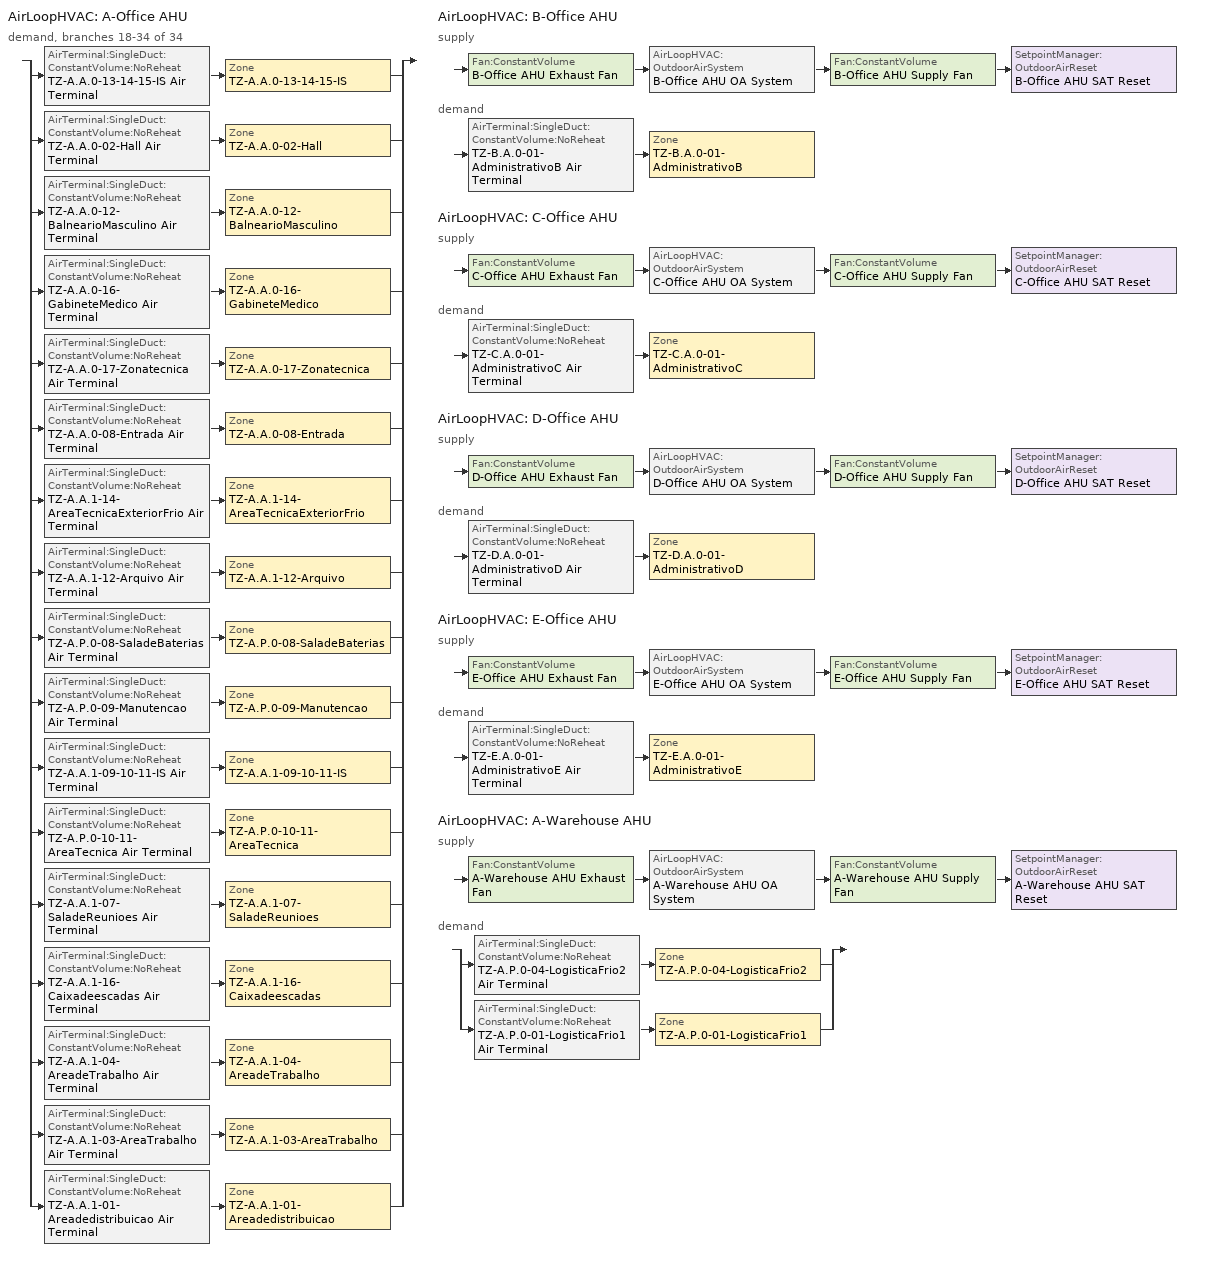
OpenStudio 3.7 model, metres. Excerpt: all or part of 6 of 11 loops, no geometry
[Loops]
AirLoopHVAC 'A-Office AHU'
 demand, branches 18-34 of 34: split
  | AirTerminal:SingleDuct:ConstantVolume:NoReheat 'TZ-A.A.0-13-14-15-IS Air Terminal' > Zone 'TZ-A.A.0-13-14-15-IS'
  | AirTerminal:SingleDuct:ConstantVolume:NoReheat 'TZ-A.A.0-02-Hall Air Terminal' > Zone 'TZ-A.A.0-02-Hall'
  | AirTerminal:SingleDuct:ConstantVolume:NoReheat 'TZ-A.A.0-12-BalnearioMasculino Air Terminal' > Zone 'TZ-A.A.0-12-BalnearioMasculino'
  | AirTerminal:SingleDuct:ConstantVolume:NoReheat 'TZ-A.A.0-16-GabineteMedico Air Terminal' > Zone 'TZ-A.A.0-16-GabineteMedico'
  | AirTerminal:SingleDuct:ConstantVolume:NoReheat 'TZ-A.A.0-17-Zonatecnica Air Terminal' > Zone 'TZ-A.A.0-17-Zonatecnica'
  | AirTerminal:SingleDuct:ConstantVolume:NoReheat 'TZ-A.A.0-08-Entrada Air Terminal' > Zone 'TZ-A.A.0-08-Entrada'
  | AirTerminal:SingleDuct:ConstantVolume:NoReheat 'TZ-A.A.1-14-AreaTecnicaExteriorFrio Air Terminal' > Zone 'TZ-A.A.1-14-AreaTecnicaExteriorFrio'
  | AirTerminal:SingleDuct:ConstantVolume:NoReheat 'TZ-A.A.1-12-Arquivo Air Terminal' > Zone 'TZ-A.A.1-12-Arquivo'
  | AirTerminal:SingleDuct:ConstantVolume:NoReheat 'TZ-A.P.0-08-SaladeBaterias Air Terminal' > Zone 'TZ-A.P.0-08-SaladeBaterias'
  | AirTerminal:SingleDuct:ConstantVolume:NoReheat 'TZ-A.P.0-09-Manutencao Air Terminal' > Zone 'TZ-A.P.0-09-Manutencao'
  | AirTerminal:SingleDuct:ConstantVolume:NoReheat 'TZ-A.A.1-09-10-11-IS Air Terminal' > Zone 'TZ-A.A.1-09-10-11-IS'
  | AirTerminal:SingleDuct:ConstantVolume:NoReheat 'TZ-A.P.0-10-11-AreaTecnica Air Terminal' > Zone 'TZ-A.P.0-10-11-AreaTecnica'
  | AirTerminal:SingleDuct:ConstantVolume:NoReheat 'TZ-A.A.1-07-SaladeReunioes Air Terminal' > Zone 'TZ-A.A.1-07-SaladeReunioes'
  | AirTerminal:SingleDuct:ConstantVolume:NoReheat 'TZ-A.A.1-16-Caixadeescadas Air Terminal' > Zone 'TZ-A.A.1-16-Caixadeescadas'
  | AirTerminal:SingleDuct:ConstantVolume:NoReheat 'TZ-A.A.1-04-AreadeTrabalho Air Terminal' > Zone 'TZ-A.A.1-04-AreadeTrabalho'
  | AirTerminal:SingleDuct:ConstantVolume:NoReheat 'TZ-A.A.1-03-AreaTrabalho Air Terminal' > Zone 'TZ-A.A.1-03-AreaTrabalho'
  | AirTerminal:SingleDuct:ConstantVolume:NoReheat 'TZ-A.A.1-01-Areadedistribuicao Air Terminal' > Zone 'TZ-A.A.1-01-Areadedistribuicao'
AirLoopHVAC 'B-Office AHU'
 supply: Fan:ConstantVolume 'B-Office AHU Exhaust Fan' > AirLoopHVAC:OutdoorAirSystem 'B-Office AHU OA System' > Fan:ConstantVolume 'B-Office AHU Supply Fan' > SetpointManager:OutdoorAirReset 'B-Office AHU SAT Reset'
 demand: AirTerminal:SingleDuct:ConstantVolume:NoReheat 'TZ-B.A.0-01-AdministrativoB Air Terminal' > Zone 'TZ-B.A.0-01-AdministrativoB'
AirLoopHVAC 'C-Office AHU'
 supply: Fan:ConstantVolume 'C-Office AHU Exhaust Fan' > AirLoopHVAC:OutdoorAirSystem 'C-Office AHU OA System' > Fan:ConstantVolume 'C-Office AHU Supply Fan' > SetpointManager:OutdoorAirReset 'C-Office AHU SAT Reset'
 demand: AirTerminal:SingleDuct:ConstantVolume:NoReheat 'TZ-C.A.0-01-AdministrativoC Air Terminal' > Zone 'TZ-C.A.0-01-AdministrativoC'
AirLoopHVAC 'D-Office AHU'
 supply: Fan:ConstantVolume 'D-Office AHU Exhaust Fan' > AirLoopHVAC:OutdoorAirSystem 'D-Office AHU OA System' > Fan:ConstantVolume 'D-Office AHU Supply Fan' > SetpointManager:OutdoorAirReset 'D-Office AHU SAT Reset'
 demand: AirTerminal:SingleDuct:ConstantVolume:NoReheat 'TZ-D.A.0-01-AdministrativoD Air Terminal' > Zone 'TZ-D.A.0-01-AdministrativoD'
AirLoopHVAC 'E-Office AHU'
 supply: Fan:ConstantVolume 'E-Office AHU Exhaust Fan' > AirLoopHVAC:OutdoorAirSystem 'E-Office AHU OA System' > Fan:ConstantVolume 'E-Office AHU Supply Fan' > SetpointManager:OutdoorAirReset 'E-Office AHU SAT Reset'
 demand: AirTerminal:SingleDuct:ConstantVolume:NoReheat 'TZ-E.A.0-01-AdministrativoE Air Terminal' > Zone 'TZ-E.A.0-01-AdministrativoE'
AirLoopHVAC 'A-Warehouse AHU'
 supply: Fan:ConstantVolume 'A-Warehouse AHU Exhaust Fan' > AirLoopHVAC:OutdoorAirSystem 'A-Warehouse AHU OA System' > Fan:ConstantVolume 'A-Warehouse AHU Supply Fan' > SetpointManager:OutdoorAirReset 'A-Warehouse AHU SAT Reset'
 demand: split
  | AirTerminal:SingleDuct:ConstantVolume:NoReheat 'TZ-A.P.0-04-LogisticaFrio2 Air Terminal' > Zone 'TZ-A.P.0-04-LogisticaFrio2'
  | AirTerminal:SingleDuct:ConstantVolume:NoReheat 'TZ-A.P.0-01-LogisticaFrio1 Air Terminal' > Zone 'TZ-A.P.0-01-LogisticaFrio1'
[Sizing:Zone] Zone Cooling Design Supply Air Temperature Input Method=SupplyAirTemperature; Zone Cooling Design Supply Air Temperature {C}=13; Zone Cooling Design Supply Air Temperature Difference {deltaC}=11.11; Zone Heating Design Supply Air Temperature Input Method=SupplyAirTemperature; Zone Heating Design Supply Air Temperature {C}=41; Zone Heating Design Supply Air Temperature Difference {deltaC}=11.11; Zone Cooling Design Supply Air Humidity Ratio {kg-H2O/kg-air}=0.0085; Zone Heating Design Supply Air Humidity Ratio {kg-H2O/kg-air}=0.008; Cooling Design Air Flow Method=DesignDay; Heating Design Air Flow Method=DesignDay; Heating Maximum Air Flow Fraction=1; Account for Dedicated Outdoor Air System=No; Dedicated Outdoor Air System Control Strategy=NeutralSupplyAir; Dedicated Outdoor Air Low Setpoint Temperature for Design {C}=22; Dedicated Outdoor Air High Setpoint Temperature for Design {C}=24; Zone Load Sizing Method=Sensible Load Only No Latent Load; Zone Latent Cooling Design Supply Air Humidity Ratio Input Method=HumidityRatioDifference; Zone Cooling Design Supply Air Humidity Ratio Difference {kgWater/kgDryAir}=0.005; Zone Latent Heating Design Supply Air Humidity Ratio Input Method=HumidityRatioDifference; Zone Humidification Design Supply Air Humidity Ratio Difference {kgWater/kgDryAir}=0.005
TZ-D.A.0-01-AdministrativoD; TZ-A.P.0-01-LogisticaFrio1; TZ-A.P.0-04-LogisticaFrio2; TZ-E.A.0-01-AdministrativoE; TZ-A.A.0-02-Hall; TZ-A.A.0-12-BalnearioMasculino; TZ-A.A.0-16-GabineteMedico; TZ-A.A.0-08-Entrada; TZ-A.A.0-13-14-15-IS; TZ-A.A.1-14-AreaTecnicaExteriorFrio; TZ-A.A.0-17-Zonatecnica; TZ-A.P.0-08-SaladeBaterias; TZ-A.P.0-09-Manutencao; TZ-B.A.0-01-AdministrativoB; TZ-A.A.1-09-10-11-IS; TZ-A.P.0-10-11-AreaTecnica; TZ-C.A.0-01-AdministrativoC; TZ-A.A.1-07-SaladeReunioes; TZ-A.A.1-16-Caixadeescadas; TZ-A.A.1-12-Arquivo; TZ-A.A.1-04-AreadeTrabalho; TZ-A.A.1-03-AreaTrabalho; TZ-A.A.1-01-Areadedistribuicao
[Zone equipment]
TZ-D.A.0-01-AdministrativoD: TZ-D.A.0-01-AdministrativoD VRF Terminal Unit, TZ-D.A.0-01-AdministrativoD Air Terminal
TZ-A.P.0-01-LogisticaFrio1: TZ-A.P.0-01-LogisticaFrio1 Air Terminal
TZ-A.P.0-04-LogisticaFrio2: TZ-A.P.0-04-LogisticaFrio2 Air Terminal
TZ-E.A.0-01-AdministrativoE: TZ-E.A.0-01-AdministrativoE VRF Terminal Unit, TZ-E.A.0-01-AdministrativoE Air Terminal
TZ-A.A.0-02-Hall: TZ-A.A.0-02-Hall Air Terminal
TZ-A.A.0-12-BalnearioMasculino: TZ-A.A.0-12-BalnearioMasculino VRF Terminal Unit, TZ-A.A.0-12-BalnearioMasculino Air Terminal
TZ-A.A.0-16-GabineteMedico: TZ-A.A.0-16-GabineteMedico VRF Terminal Unit, TZ-A.A.0-16-GabineteMedico Air Terminal
TZ-A.A.0-08-Entrada: TZ-A.A.0-08-Entrada Air Terminal
TZ-A.A.0-13-14-15-IS: TZ-A.A.0-13-14-15-IS Air Terminal
TZ-A.A.1-14-AreaTecnicaExteriorFrio: TZ-A.A.1-14-AreaTecnicaExteriorFrio Air Terminal
TZ-A.A.0-17-Zonatecnica: TZ-A.A.0-17-Zonatecnica Air Terminal
TZ-A.P.0-08-SaladeBaterias: TZ-A.P.0-08-SaladeBaterias Air Terminal
TZ-A.P.0-09-Manutencao: TZ-A.P.0-09-Manutencao Air Terminal
TZ-B.A.0-01-AdministrativoB: TZ-B.A.0-01-AdministrativoB VRF Terminal Unit, TZ-B.A.0-01-AdministrativoB Air Terminal
TZ-A.A.1-09-10-11-IS: TZ-A.A.1-09-10-11-IS Air Terminal
TZ-A.P.0-10-11-AreaTecnica: TZ-A.P.0-10-11-AreaTecnica Air Terminal
TZ-C.A.0-01-AdministrativoC: TZ-C.A.0-01-AdministrativoC VRF Terminal Unit, TZ-C.A.0-01-AdministrativoC Air Terminal
TZ-A.A.1-07-SaladeReunioes: TZ-A.A.1-07-SaladeReunioes VRF Terminal Unit, TZ-A.A.1-07-SaladeReunioes Air Terminal
TZ-A.A.1-16-Caixadeescadas: TZ-A.A.1-16-Caixadeescadas Air Terminal
TZ-A.A.1-12-Arquivo: TZ-A.A.1-12-Arquivo Air Terminal, PTHP-MSZ-AY50VGK-MUZ-AY50VG
TZ-A.A.1-04-AreadeTrabalho: TZ-A.A.1-04-AreadeTrabalho VRF Terminal Unit, TZ-A.A.1-04-AreadeTrabalho Air Terminal
TZ-A.A.1-03-AreaTrabalho: TZ-A.A.1-03-AreaTrabalho VRF Terminal Unit, TZ-A.A.1-03-AreaTrabalho Air Terminal
TZ-A.A.1-01-Areadedistribuicao: TZ-A.A.1-01-Areadedistribuicao Air Terminal
[AirConditioner:VariableRefrigerantFlow] Availability Schedule=Always On Discrete; Gross Rated Total Cooling Capacity {W}=autosize; Gross Rated Cooling COP {W/W}=3.55; Minimum Outdoor Temperature in Cooling Mode {C}=-15; Maximum Outdoor Temperature in Cooling Mode {C}=50; Gross Rated Heating Capacity {W}=autosize; Rated Heating Capacity Sizing Ratio {W/W}=1; Rated Heating COP {W/W}=3.72; Minimum Outdoor Temperature in Heating Mode {C}=-25; Maximum Outdoor Temperature in Heating Mode {C}=16.1; Heating Performance Curve Outdoor Temperature Type=WetBulbTemperature; Minimum Heat Pump Part-Load Ratio=0.25; Master Thermostat Priority Control Type=LoadPriority; Heat Pump Waste Heat Recovery=Yes; Equivalent Piping Length used for Piping Correction Factor in Cooling Mode {m}=30.48; Vertical Height used for Piping Correction Factor {m}=10.668; Piping Correction Factor for Height in Cooling Mode Coefficient {1/m}=-0.000386; Equivalent Piping Length used for Piping Correction Factor in Heating Mode {m}=30.48; Piping Correction Factor for Height in Heating Mode Coefficient {1/m}=0; Crankcase Heater Power per Compressor {W}=15; Number of Compressors=3; Ratio of Compressor Size to Total Compressor Capacity {W/W}=0.33; Maximum Outdoor Dry-bulb Temperature for Crankcase Heater {C}=7; Defrost Strategy=Resistive; Defrost Control=OnDemand; Defrost Time Period Fraction=0.058333; Resistive Defrost Heater Capacity {W}=1e-07; Maximum Outdoor Dry-bulb Temperature for Defrost Operation {C}=7; Water Condenser Volume Flow Rate {m3/s}=autosize; Evaporative Condenser Effectiveness=0.9; Evaporative Condenser Air Flow Rate {m3/s}=autosize; Evaporative Condenser Pump Rated Power Consumption {W}=autosize; Basin Heater Capacity {W/K}=0; Basin Heater Setpoint Temperature {C}=2; Fuel Type=Electricity; Minimum Outdoor Temperature in Heat Recovery Mode {C}=-10; Maximum Outdoor Temperature in Heat Recovery Mode {C}=50; Initial Heat Recovery Cooling Capacity Fraction {W/W}=0.5; Heat Recovery Cooling Capacity Time Constant {hr}=0.083; Initial Heat Recovery Cooling Energy Fraction {W/W}=1; Heat Recovery Cooling Energy Time Constant {hr}=0; Initial Heat Recovery Heating Capacity Fraction {W/W}=0.5; Heat Recovery Heating Capacity Time Constant {hr}=0.083; Initial Heat Recovery Heating Energy Fraction {W/W}=0.5; Heat Recovery Heating Energy Time Constant {hr}=0
Name | Cooling Capacity Ratio Modifier Function of Low Temperature Curve | Cooling Capacity Ratio Boundary Curve | Cooling Capacity Ratio Modifier Function of High Temperature Curve | Cooling Energy Input Ratio Modifier Function of Low Temperature Curve | Cooling Energy Input Ratio Boundary Curve | Cooling Energy Input Ratio Modifier Function of High Temperature Curve | Cooling Energy Input Ratio Modifier Function of Low Part-Load Ratio Curve | Cooling Energy Input Ratio Modifier Function of High Part-Load Ratio Curve | Cooling Combination Ratio Correction Factor Curve | Cooling Part-Load Fraction Correlation Curve | Heating Capacity Ratio Modifier Function of Low Temperature Curve | Heating Capacity Ratio Boundary Curve | Heating Capacity Ratio Modifier Function of High Temperature Curve | Heating Energy Input Ratio Modifier Function of Low Temperature Curve | Heating Energy Input Ratio Boundary Curve | Heating Energy Input Ratio Modifier Function of High Temperature Curve | Heating Energy Input Ratio Modifier Function of Low Part-Load Ratio Curve | Heating Energy Input Ratio Modifier Function of High Part-Load Ratio Curve | Heating Combination Ratio Correction Factor Curve | Heating Part-Load Fraction Correlation Curve | Zone Name for Master Thermostat Location | Piping Correction Factor for Length in Cooling Mode Curve | Defrost Energy Input Ratio Modifier Function of Temperature Curve
B-Office VRF System | vrf_cool_cap_f_of_low_temp 1 | vrf_cool_cap_ratio_boundary 1 | vrf_cool_cap_f_of_high_temp 1 | vrf_cool_eir_f_of_low_temp 2 | vrf_cool_eir_ratio_boundary 1 | vrf_cool_eir_f_of_high_temp 1 | vrf_cool_eir_f_of_low_temp 3 | vrf_cooling_eir_high_plr 1 | vrf_cooling_comb_ratio 1 | vrf_cooling_cplffplr 1 | vrf_heat_cap_f_of_low_temp 1 | vrf_heat_cap_ratio_boundary 1 | vrf_heat_cap_f_of_high_temp 1 | vrf_heat_eir_f_of_low_temp 1 | vrf_heat_eir_boundary 1 | vrf_heat_eir_f_of_high_temp 1 | vrf_heating_eir_low_plr 1 | vrf_heating_eir_hi_plr 1 | vrf_heating_comb_ratio 1 | vrf_heating_cplffplr 1 | TZ-B.A.0-01-AdministrativoB | Air Conditioner Variable Refrigerant Flow 1 CoolingLengthCorrectionFactor 1 | vrf_defrost_eir_f_of_temp 1
C-Office VRF System | vrf_cool_cap_f_of_low_temp 2 | vrf_cool_cap_ratio_boundary 2 | vrf_cool_cap_f_of_high_temp 2 | vrf_cool_eir_f_of_low_temp 4 | vrf_cool_eir_ratio_boundary 2 | vrf_cool_eir_f_of_high_temp 2 | vrf_cool_eir_f_of_low_temp 5 | vrf_cooling_eir_high_plr 2 | vrf_cooling_comb_ratio 2 | vrf_cooling_cplffplr 2 | vrf_heat_cap_f_of_low_temp 2 | vrf_heat_cap_ratio_boundary 2 | vrf_heat_cap_f_of_high_temp 2 | vrf_heat_eir_f_of_low_temp 2 | vrf_heat_eir_boundary 2 | vrf_heat_eir_f_of_high_temp 2 | vrf_heating_eir_low_plr 2 | vrf_heating_eir_hi_plr 2 | vrf_heating_comb_ratio 2 | vrf_heating_cplffplr 2 | TZ-C.A.0-01-AdministrativoC | Air Conditioner Variable Refrigerant Flow 1 CoolingLengthCorrectionFactor 2 | vrf_defrost_eir_f_of_temp 2
D-Office VRF System | vrf_cool_cap_f_of_low_temp 3 | vrf_cool_cap_ratio_boundary 3 | vrf_cool_cap_f_of_high_temp 3 | vrf_cool_eir_f_of_low_temp 6 | vrf_cool_eir_ratio_boundary 3 | vrf_cool_eir_f_of_high_temp 3 | vrf_cool_eir_f_of_low_temp 7 | vrf_cooling_eir_high_plr 3 | vrf_cooling_comb_ratio 3 | vrf_cooling_cplffplr 3 | vrf_heat_cap_f_of_low_temp 3 | vrf_heat_cap_ratio_boundary 3 | vrf_heat_cap_f_of_high_temp 3 | vrf_heat_eir_f_of_low_temp 3 | vrf_heat_eir_boundary 3 | vrf_heat_eir_f_of_high_temp 3 | vrf_heating_eir_low_plr 3 | vrf_heating_eir_hi_plr 3 | vrf_heating_comb_ratio 3 | vrf_heating_cplffplr 3 | TZ-D.A.0-01-AdministrativoD | Air Conditioner Variable Refrigerant Flow 1 CoolingLengthCorrectionFactor 3 | vrf_defrost_eir_f_of_temp 3
E-Office VRF System | vrf_cool_cap_f_of_low_temp 4 | vrf_cool_cap_ratio_boundary 4 | vrf_cool_cap_f_of_high_temp 4 | vrf_cool_eir_f_of_low_temp 8 | vrf_cool_eir_ratio_boundary 4 | vrf_cool_eir_f_of_high_temp 4 | vrf_cool_eir_f_of_low_temp 9 | vrf_cooling_eir_high_plr 4 | vrf_cooling_comb_ratio 4 | vrf_cooling_cplffplr 4 | vrf_heat_cap_f_of_low_temp 4 | vrf_heat_cap_ratio_boundary 4 | vrf_heat_cap_f_of_high_temp 4 | vrf_heat_eir_f_of_low_temp 4 | vrf_heat_eir_boundary 4 | vrf_heat_eir_f_of_high_temp 4 | vrf_heating_eir_low_plr 4 | vrf_heating_eir_hi_plr 4 | vrf_heating_comb_ratio 4 | vrf_heating_cplffplr 4 | TZ-E.A.0-01-AdministrativoE | Air Conditioner Variable Refrigerant Flow 1 CoolingLengthCorrectionFactor 4 | vrf_defrost_eir_f_of_temp 4
[ZoneHVAC:TerminalUnit:VariableRefrigerantFlow] Terminal Unit Availability schedule=Always On Discrete; Supply Air Flow Rate When No Cooling is Needed {m3/s}=Autosize; Supply Air Flow Rate When No Heating is Needed {m3/s}=Autosize; Outdoor Air Flow Rate During Cooling Operation {m3/s}=0; Outdoor Air Flow Rate During Heating Operation {m3/s}=0; Outdoor Air Flow Rate When No Cooling or Heating is Needed {m3/s}=0; Supply Air Fan Operating Mode Schedule=Always Off Discrete; Supply Air Fan Placement=DrawThrough; Zone Terminal Unit On Parasitic Electric Energy Use {W}=0; Zone Terminal Unit Off Parasitic Electric Energy Use {W}=0; Rated Total Heating Capacity Sizing Ratio {W/W}=1; Maximum Supply Air Temperature from Supplemental Heater {C}=Autosize; Maximum Outdoor Dry-Bulb Temperature for Supplemental Heater Operation {C}=21
Name | Supply Air Flow Rate During Cooling Operation {m3/s} | Supply Air Flow Rate During Heating Operation {m3/s} | Supply Air Fan | Cooling Coil | Heating Coil
TZ-A.A.0-12-BalnearioMasculino VRF Terminal Unit | 0.15 | 0.15 | TZ-A.A.0-12-BalnearioMasculino VRF Unit Cycling Fan | TZ-A.A.0-12-BalnearioMasculino VRF Cooling Coil | TZ-A.A.0-12-BalnearioMasculino VRF Heating Coil
TZ-A.A.0-16-GabineteMedico VRF Terminal Unit | 0.133 | 0.133 | TZ-A.A.0-16-GabineteMedico VRF Unit Cycling Fan | TZ-A.A.0-16-GabineteMedico VRF Cooling Coil | TZ-A.A.0-16-GabineteMedico VRF Heating Coil
TZ-A.A.1-07-SaladeReunioes VRF Terminal Unit | 0.183 | 0.183 | TZ-A.A.1-07-SaladeReunioes VRF Unit Cycling Fan | TZ-A.A.1-07-SaladeReunioes VRF Cooling Coil | TZ-A.A.1-07-SaladeReunioes VRF Heating Coil
TZ-A.A.1-04-AreadeTrabalho VRF Terminal Unit | 0.183 | 0.183 | TZ-A.A.1-04-AreadeTrabalho VRF Unit Cycling Fan | TZ-A.A.1-04-AreadeTrabalho VRF Cooling Coil | TZ-A.A.1-04-AreadeTrabalho VRF Heating Coil
TZ-A.A.1-03-AreaTrabalho VRF Terminal Unit | 0.366 | 0.366 | TZ-A.A.1-03-AreaTrabalho VRF Unit Cycling Fan | TZ-A.A.1-03-AreaTrabalho VRF Cooling Coil | TZ-A.A.1-03-AreaTrabalho VRF Heating Coil
TZ-B.A.0-01-AdministrativoB VRF Terminal Unit | autosize | autosize | TZ-B.A.0-01-AdministrativoB VRF Unit Cycling Fan | TZ-B.A.0-01-AdministrativoB VRF Cooling Coil | TZ-B.A.0-01-AdministrativoB VRF Heating Coil
TZ-C.A.0-01-AdministrativoC VRF Terminal Unit | autosize | autosize | TZ-C.A.0-01-AdministrativoC VRF Unit Cycling Fan | TZ-C.A.0-01-AdministrativoC VRF Cooling Coil | TZ-C.A.0-01-AdministrativoC VRF Heating Coil
TZ-D.A.0-01-AdministrativoD VRF Terminal Unit | autosize | autosize | TZ-D.A.0-01-AdministrativoD VRF Unit Cycling Fan | TZ-D.A.0-01-AdministrativoD VRF Cooling Coil | TZ-D.A.0-01-AdministrativoD VRF Heating Coil
TZ-E.A.0-01-AdministrativoE VRF Terminal Unit | autosize | autosize | TZ-E.A.0-01-AdministrativoE VRF Unit Cycling Fan | TZ-E.A.0-01-AdministrativoE VRF Cooling Coil | TZ-E.A.0-01-AdministrativoE VRF Heating Coil
[Coil:Cooling:DX:VariableRefrigerantFlow] Availability Schedule=Always On Discrete
Name | Rated Total Cooling Capacity {W} | Rated Sensible Heat Ratio | Rated Air Flow Rate {m3/s} | Cooling Capacity Ratio Modifier Function of Temperature Curve | Cooling Capacity Modifier Curve Function of Flow Fraction
TZ-A.A.0-12-BalnearioMasculino VRF Cooling Coil | 2800 | 0.75 | 0.15 | TZ-A.A.0-12-BalnearioMasculino VRFTUCoolCapFT Curve | TZ-A.A.0-12-BalnearioMasculino VRFACCoolCapFFF Curve
TZ-A.A.0-16-GabineteMedico VRF Cooling Coil | 1700 | 0.876471 | 0.133 | TZ-A.A.0-16-GabineteMedico VRFTUCoolCapFT Curve | TZ-A.A.0-16-GabineteMedico VRFACCoolCapFFF Curve
TZ-A.A.1-07-SaladeReunioes VRF Cooling Coil | 4500 | 0.688889 | 0.183 | TZ-A.A.1-07-SaladeReunioes VRFTUCoolCapFT Curve | TZ-A.A.1-07-SaladeReunioes VRFACCoolCapFFF Curve
TZ-A.A.1-04-AreadeTrabalho VRF Cooling Coil | 4500 | 0.688889 | 0.183 | TZ-A.A.1-04-AreadeTrabalho VRFTUCoolCapFT Curve | TZ-A.A.1-04-AreadeTrabalho VRFACCoolCapFFF Curve
TZ-A.A.1-03-AreaTrabalho VRF Cooling Coil | 9000 | 0.688889 | 0.366 | TZ-A.A.1-03-AreaTrabalho VRFTUCoolCapFT Curve | TZ-A.A.1-03-AreaTrabalho VRFACCoolCapFFF Curve
TZ-B.A.0-01-AdministrativoB VRF Cooling Coil | autosize | autosize | autosize | TZ-B.A.0-01-AdministrativoB VRFTUCoolCapFT Curve | TZ-B.A.0-01-AdministrativoB VRFACCoolCapFFF Curve
TZ-C.A.0-01-AdministrativoC VRF Cooling Coil | autosize | autosize | autosize | TZ-C.A.0-01-AdministrativoC VRFTUCoolCapFT Curve | TZ-C.A.0-01-AdministrativoC VRFACCoolCapFFF Curve
TZ-D.A.0-01-AdministrativoD VRF Cooling Coil | autosize | autosize | autosize | TZ-D.A.0-01-AdministrativoD VRFTUCoolCapFT Curve | TZ-D.A.0-01-AdministrativoD VRFACCoolCapFFF Curve
TZ-E.A.0-01-AdministrativoE VRF Cooling Coil | autosize | autosize | autosize | TZ-E.A.0-01-AdministrativoE VRFTUCoolCapFT Curve | TZ-E.A.0-01-AdministrativoE VRFACCoolCapFFF Curve
[Coil:Heating:DX:VariableRefrigerantFlow] Availability Schedule=Always On Discrete
Name | Rated Total Heating Capacity {W} | Rated Air Flow Rate {m3/s} | Heating Capacity Ratio Modifier Function of Temperature Curve | Heating Capacity Modifier Function of Flow Fraction Curve
TZ-A.A.0-12-BalnearioMasculino VRF Heating Coil | 3200 | 0.15 | TZ-A.A.0-12-BalnearioMasculino VRFTUHeatCAPFT Curve | TZ-A.A.0-12-BalnearioMasculino VRFACCoolCapFFF Curve 1
TZ-A.A.0-16-GabineteMedico VRF Heating Coil | 1900 | 0.133 | TZ-A.A.0-16-GabineteMedico VRFTUHeatCAPFT Curve | TZ-A.A.0-16-GabineteMedico VRFACCoolCapFFF Curve 1
TZ-A.A.1-07-SaladeReunioes VRF Heating Coil | 5000 | 0.183 | TZ-A.A.1-07-SaladeReunioes VRFTUHeatCAPFT Curve | TZ-A.A.1-07-SaladeReunioes VRFACCoolCapFFF Curve 1
TZ-A.A.1-04-AreadeTrabalho VRF Heating Coil | 5000 | 0.183 | TZ-A.A.1-04-AreadeTrabalho VRFTUHeatCAPFT Curve | TZ-A.A.1-04-AreadeTrabalho VRFACCoolCapFFF Curve 1
TZ-A.A.1-03-AreaTrabalho VRF Heating Coil | 10000 | 0.366 | TZ-A.A.1-03-AreaTrabalho VRFTUHeatCAPFT Curve | TZ-A.A.1-03-AreaTrabalho VRFACCoolCapFFF Curve 1
TZ-B.A.0-01-AdministrativoB VRF Heating Coil | autosize | autosize | TZ-B.A.0-01-AdministrativoB VRFTUHeatCAPFT Curve | TZ-B.A.0-01-AdministrativoB VRFACCoolCapFFF Curve 1
TZ-C.A.0-01-AdministrativoC VRF Heating Coil | autosize | autosize | TZ-C.A.0-01-AdministrativoC VRFTUHeatCAPFT Curve | TZ-C.A.0-01-AdministrativoC VRFACCoolCapFFF Curve 1
TZ-D.A.0-01-AdministrativoD VRF Heating Coil | autosize | autosize | TZ-D.A.0-01-AdministrativoD VRFTUHeatCAPFT Curve | TZ-D.A.0-01-AdministrativoD VRFACCoolCapFFF Curve 1
TZ-E.A.0-01-AdministrativoE VRF Heating Coil | autosize | autosize | TZ-E.A.0-01-AdministrativoE VRFTUHeatCAPFT Curve | TZ-E.A.0-01-AdministrativoE VRFACCoolCapFFF Curve 1
[Fan:OnOff] Availability Schedule=Always On Discrete; Fan Total Efficiency=0.385; Motor Efficiency=0.7; Motor In Airstream Fraction=1
Name | Pressure Rise {Pa} | Maximum Flow Rate {m3/s} | Fan Power Ratio Function of Speed Ratio Curve | Fan Efficiency Ratio Function of Speed Ratio Curve
TZ-A.A.0-12-BalnearioMasculino VRF Unit Cycling Fan | 51.3333 | 0.15 | TZ-A.A.0-12-BalnearioMasculino VRF Fan On Off Power Curve | TZ-A.A.0-12-BalnearioMasculino VRF Fan On Off Efficiency Curve
TZ-A.A.0-16-GabineteMedico VRF Unit Cycling Fan | 57.8947 | 0.133 | TZ-A.A.0-16-GabineteMedico VRF Fan On Off Power Curve | TZ-A.A.0-16-GabineteMedico VRF Fan On Off Efficiency Curve
TZ-A.A.1-07-SaladeReunioes VRF Unit Cycling Fan | 63.1148 | 0.183 | TZ-A.A.1-07-SaladeReunioes VRF Fan On Off Power Curve | TZ-A.A.1-07-SaladeReunioes VRF Fan On Off Efficiency Curve
TZ-A.A.1-04-AreadeTrabalho VRF Unit Cycling Fan | 63.1148 | 0.183 | TZ-A.A.1-04-AreadeTrabalho VRF Fan On Off Power Curve | TZ-A.A.1-04-AreadeTrabalho VRF Fan On Off Efficiency Curve
TZ-A.A.1-03-AreaTrabalho VRF Unit Cycling Fan | 63.1148 | 0.366 | TZ-A.A.1-03-AreaTrabalho VRF Fan On Off Power Curve | TZ-A.A.1-03-AreaTrabalho VRF Fan On Off Efficiency Curve
TZ-B.A.0-01-AdministrativoB VRF Unit Cycling Fan | 63.1148 | autosize | TZ-B.A.0-01-AdministrativoB VRF Fan On Off Power Curve | TZ-B.A.0-01-AdministrativoB VRF Fan On Off Efficiency Curve
TZ-C.A.0-01-AdministrativoC VRF Unit Cycling Fan | 63.1148 | autosize | TZ-C.A.0-01-AdministrativoC VRF Fan On Off Power Curve | TZ-C.A.0-01-AdministrativoC VRF Fan On Off Efficiency Curve
TZ-D.A.0-01-AdministrativoD VRF Unit Cycling Fan | 63.1148 | autosize | TZ-D.A.0-01-AdministrativoD VRF Fan On Off Power Curve | TZ-D.A.0-01-AdministrativoD VRF Fan On Off Efficiency Curve
TZ-E.A.0-01-AdministrativoE VRF Unit Cycling Fan | 63.1148 | autosize | TZ-E.A.0-01-AdministrativoE VRF Fan On Off Power Curve | TZ-E.A.0-01-AdministrativoE VRF Fan On Off Efficiency Curve
[AirLoopHVAC] Design Supply Air Flow Rate {m3/s}=autosize; Design Return Air Flow Fraction of Supply Air Flow=1
Name | Availability Schedule
B-Office AHU | B-Office AHU Occ Sch
C-Office AHU | C-Office AHU Occ Sch
D-Office AHU | D-Office AHU Occ Sch
E-Office AHU | E-Office AHU Occ Sch
A-Warehouse AHU | A-Warehouse AHU Occ Sch
[Sizing:System] Type of Load to Size On=VentilationRequirement; Central Heating Maximum System Air Flow Ratio=1; Preheat Design Temperature {C}=7; Preheat Design Humidity Ratio {kg-H2O/kg-Air}=0.008; Precool Design Temperature {C}=12.8; Precool Design Humidity Ratio {kg-H2O/kg-Air}=0.008; Central Cooling Design Supply Air Temperature {C}=15.5556; Central Heating Design Supply Air Temperature {C}=21.1111; Sizing Option=Coincident; 100% Outdoor Air in Cooling=Yes; 100% Outdoor Air in Heating=Yes; Central Cooling Design Supply Air Humidity Ratio {kg-H2O/kg-Air}=0.0085; Zone Maximum Outdoor Air Fraction=1; Cooling Supply Air Flow Rate Per Floor Area {m3/s-m2}=0.00996765; Cooling Fraction of Autosized Cooling Supply Air Flow Rate=1; Cooling Supply Air Flow Rate Per Unit Cooling Capacity {m3/s-W}=3.94755e-05; Heating Supply Air Flow Rate Per Floor Area {m3/s-m2}=0.00996765; Heating Fraction of Autosized Heating Supply Air Flow Rate=1; Heating Fraction of Autosized Cooling Supply Air Flow Rate=1; Heating Supply Air Flow Rate Per Unit Heating Capacity {m3/s-W}=3.15882e-05; Cooling Design Capacity Method=CoolingDesignCapacity; Cooling Design Capacity {W}=autosize; Cooling Design Capacity Per Floor Area {W/m2}=234.7; Fraction of Autosized Cooling Design Capacity=1; Heating Design Capacity Method=HeatingDesignCapacity; Heating Design Capacity {W}=autosize; Heating Design Capacity Per Floor Area {W/m2}=157; Fraction of Autosized Heating Design Capacity=1; Central Cooling Capacity Control Method=OnOff; Occupant Diversity=autosize
B-Office AHU; C-Office AHU; D-Office AHU; E-Office AHU; A-Warehouse AHU
[Fan:ConstantVolume] Maximum Flow Rate {m3/s}=AutoSize
Name | Availability Schedule | Fan Total Efficiency | Pressure Rise {Pa} | Motor Efficiency | Motor In Airstream Fraction
B-Office AHU Supply Fan; C-Office AHU Supply Fan; D-Office AHU Supply Fan; E-Office AHU Supply Fan | Always On Discrete | 0.58175 | 727.1875 | 0.895 | 1
B-Office AHU Exhaust Fan; C-Office AHU Exhaust Fan; D-Office AHU Exhaust Fan; E-Office AHU Exhaust Fan | Always On Discrete | 0.56225 | 702.8125 | 0.865 | 1
A-Warehouse AHU Supply Fan; A-Warehouse AHU Exhaust Fan | Always On Discrete | 0.455 | 0 | 0.7 | 1
PTHP CV Fan | Always On Discrete hvac_library
[Controller:OutdoorAir] Maximum Outdoor Air Flow Rate {m3/s}=Autosize; Economizer Control Type=NoEconomizer; Economizer Control Action Type=ModulateFlow; Lockout Type=LockoutWithHeating; Minimum Limit Type=FixedMinimum; Minimum Outdoor Air Schedule=Always On Discrete; Minimum Fraction of Outdoor Air Schedule=Always On Discrete; High Humidity Control=No; Heat Recovery Bypass Control Type=BypassWhenWithinEconomizerLimits; Economizer Operation Staging=InterlockedWithMechanicalCooling
Name | Minimum Outdoor Air Flow Rate {m3/s} | Maximum Fraction of Outdoor Air Schedule | Controller Mechanical Ventilation
B-Office AHU Outdoor Air Controller | autosize | SYS1ZoneDOASmaxOASch | B-Office AHU Mechanical Ventilation Controller
C-Office AHU Outdoor Air Controller | autosize | SYS1ZoneDOAS1maxOASch | C-Office AHU Mechanical Ventilation Controller
D-Office AHU Outdoor Air Controller | autosize | SYS1ZoneDOAS2maxOASch | D-Office AHU Mechanical Ventilation Controller
E-Office AHU Outdoor Air Controller | autosize | SYS1ZoneDOAS3maxOASch | E-Office AHU Mechanical Ventilation Controller
A-Warehouse AHU Outdoor Air Controller | Autosize |  | A-Warehouse AHU Mechanical Ventilation Controller
[Controller:MechanicalVentilation] Availability Schedule=Always On Discrete; System Outdoor Air Method=ZoneSum
B-Office AHU Mechanical Ventilation Controller; C-Office AHU Mechanical Ventilation Controller; D-Office AHU Mechanical Ventilation Controller; E-Office AHU Mechanical Ventilation Controller; A-Warehouse AHU Mechanical Ventilation Controller
[AirLoopHVAC:OutdoorAirSystem]
Name | Controller
B-Office AHU OA System | B-Office AHU Outdoor Air Controller
C-Office AHU OA System | C-Office AHU Outdoor Air Controller
D-Office AHU OA System | D-Office AHU Outdoor Air Controller
E-Office AHU OA System | E-Office AHU Outdoor Air Controller
A-Warehouse AHU OA System | A-Warehouse AHU Outdoor Air Controller
[SetpointManager:OutdoorAirReset] Control Variable=Temperature
Name | Setpoint at Outdoor Low Temperature {C} | Outdoor Low Temperature {C} | Setpoint at Outdoor High Temperature {C} | Outdoor High Temperature {C} | Setpoint Node or NodeList
B-Office AHU SAT Reset | 22 | 7 | 24 | 16 | B-Office AHU Supply Outlet Node
C-Office AHU SAT Reset | 22 | 7 | 24 | 16 | C-Office AHU Supply Outlet Node
D-Office AHU SAT Reset | 22 | 7 | 24 | 16 | D-Office AHU Supply Outlet Node
E-Office AHU SAT Reset | 22 | 7 | 24 | 16 | E-Office AHU Supply Outlet Node
A-Warehouse AHU SAT Reset | 21.1111 | 12.7778 | 15.5556 | 21.1111 | A-Warehouse AHU Supply Outlet Node
[AirTerminal:SingleDuct:ConstantVolume:NoReheat] Availability Schedule=Always On Discrete; Maximum Air Flow Rate {m3/s}=AutoSize
TZ-A.A.0-13-14-15-IS Air Terminal; TZ-A.A.0-02-Hall Air Terminal; TZ-A.A.0-12-BalnearioMasculino Air Terminal; TZ-A.A.0-16-GabineteMedico Air Terminal; TZ-A.A.0-17-Zonatecnica Air Terminal; TZ-A.A.0-08-Entrada Air Terminal; TZ-A.A.1-14-AreaTecnicaExteriorFrio Air Terminal; TZ-A.A.1-12-Arquivo Air Terminal; TZ-A.P.0-08-SaladeBaterias Air Terminal; TZ-A.P.0-09-Manutencao Air Terminal; TZ-A.A.1-09-10-11-IS Air Terminal; TZ-A.P.0-10-11-AreaTecnica Air Terminal; TZ-A.A.1-07-SaladeReunioes Air Terminal; TZ-A.A.1-16-Caixadeescadas Air Terminal; TZ-A.A.1-04-AreadeTrabalho Air Terminal; TZ-A.A.1-03-AreaTrabalho Air Terminal; TZ-A.A.1-01-Areadedistribuicao Air Terminal; TZ-B.A.0-01-AdministrativoB Air Terminal; TZ-C.A.0-01-AdministrativoC Air Terminal; TZ-D.A.0-01-AdministrativoD Air Terminal; TZ-E.A.0-01-AdministrativoE Air Terminal; TZ-A.P.0-04-LogisticaFrio2 Air Terminal; TZ-A.P.0-01-LogisticaFrio1 Air Terminal
[ZoneHVAC:PackagedTerminalHeatPump]
PTHP-MSZ-AY50VGK-MUZ-AY50VG: Availability Schedule=Always On Discrete hvac_library; Supply Air Flow Rate During Cooling Operation {m3/s}=0.195; Supply Air Flow Rate During Heating Operation {m3/s}=0.215; Supply Air Flow Rate When No Cooling or Heating is Needed {m3/s}=0; Outdoor Air Flow Rate During Cooling Operation {m3/s}=0; Outdoor Air Flow Rate During Heating Operation {m3/s}=0; Outdoor Air Flow Rate When No Cooling or Heating is Needed {m3/s}=0; Supply Air Fan=PTHP CV Fan; Heating Coil=PTHP 1 Spd DX Htg Coil; Minimum Outdoor Dry-Bulb Temperature for Compressor Operation {C}=-20; Cooling Coil=PTHP 1 Spd DX Clg Coil; Supplemental Heating Coil=PTHP Elec Htg Backup Coil; Maximum Supply Air Temperature from Supplemental Heater {C}=Autosize; Supply Air Fan Operating Mode Schedule=Always On Discrete hvac_library
[Coil:Heating:DX:SingleSpeed]
PTHP 1 Spd DX Htg Coil: Availability Schedule=Always On Discrete hvac_library; Rated Total Heating Capacity {W}=5500; Rated COP {W/W}=3.74; Rated Air Flow Rate {m3/s}=Autosize; Rated Supply Fan Power Per Volume Flow Rate 2017 {W/(m3/s)}=773.3; Rated Supply Fan Power Per Volume Flow Rate 2023 {W/(m3/s)}=934.4; Total Heating Capacity Function of Temperature Curve=OS:Curve:Biquadratic 11; Total Heating Capacity Function of Flow Fraction Curve=OS:Curve:Quadratic 14; Energy Input Ratio Function of Temperature Curve=OS:Curve:Biquadratic 12; Energy Input Ratio Function of Flow Fraction Curve=OS:Curve:Quadratic 15; Part Load Fraction Correlation Curve=OS:Curve:Quadratic 16; Defrost Strategy=Resistive; Defrost Control=Timed; Defrost Time Period Fraction=0.166667; Resistive Defrost Heater Capacity {W}=2000
[Coil:Cooling:DX:SingleSpeed]
PTHP 1 Spd DX Clg Coil: Availability Schedule=Always On Discrete hvac_library; Rated Total Cooling Capacity {W}=5000; Rated Sensible Heat Ratio=0.74; Rated COP {W/W}=3.24; Rated Air Flow Rate {m3/s}=Autosize; Rated Evaporator Fan Power Per Volume Flow Rate 2017 {W/(m3/s)}=773.3; Rated Evaporator Fan Power Per Volume Flow Rate 2023 {W/(m3/s)}=934.4; Total Cooling Capacity Function of Temperature Curve=OS:Curve:Biquadratic 9; Total Cooling Capacity Function of Flow Fraction Curve=OS:Curve:Quadratic 11; Energy Input Ratio Function of Temperature Curve=OS:Curve:Biquadratic 10; Energy Input Ratio Function of Flow Fraction Curve=OS:Curve:Quadratic 12; Part Load Fraction Correlation Curve=OS:Curve:Quadratic 13; Minimum Outdoor Dry-Bulb Temperature for Compressor Operation {C}=-25; Nominal Time for Condensate Removal to Begin {s}=0; Ratio of Initial Moisture Evaporation Rate and Steady State Latent Capacity=0; Maximum Cycling Rate {cycles/hr}=0; Latent Capacity Time Constant {s}=0; Condenser Type=AirCooled; Evaporative Condenser Effectiveness=0; Evaporative Condenser Air Flow Rate {m3/s}=Autosize; Evaporative Condenser Pump Rated Power Consumption {W}=Autosize; Crankcase Heater Capacity {W}=0; Maximum Outdoor Dry-Bulb Temperature for Crankcase Heater Operation {C}=0; Basin Heater Capacity {W/K}=0; Basin Heater Setpoint Temperature {C}=10
[Coil:Heating:Electric]
PTHP Elec Htg Backup Coil: Availability Schedule=Always On Discrete hvac_library
[Schedule:Ruleset]
Name | Default Day Schedule | Summer Design Day Schedule | Winter Design Day Schedule
B-Office AHU Occ Sch | B-Office AHU Occ Sch Default | B-Office AHU Occ Sch Summer Design Day | B-Office AHU Occ Sch Winter Design Day
SYS1ZoneDOASmaxOASch | SYS1ZoneDOASmaxOASchDefault
C-Office AHU Occ Sch | C-Office AHU Occ Sch Default | C-Office AHU Occ Sch Summer Design Day | C-Office AHU Occ Sch Winter Design Day
SYS1ZoneDOAS1maxOASch | SYS1ZoneDOAS1maxOASchDefault
D-Office AHU Occ Sch | D-Office AHU Occ Sch Default | D-Office AHU Occ Sch Summer Design Day | D-Office AHU Occ Sch Winter Design Day
SYS1ZoneDOAS2maxOASch | SYS1ZoneDOAS2maxOASchDefault
E-Office AHU Occ Sch | E-Office AHU Occ Sch Default | E-Office AHU Occ Sch Summer Design Day | E-Office AHU Occ Sch Winter Design Day
SYS1ZoneDOAS3maxOASch | SYS1ZoneDOAS3maxOASchDefault
A-Warehouse AHU Occ Sch | A-Warehouse AHU Occ Sch Default | A-Warehouse AHU Occ Sch Summer Design Day | A-Warehouse AHU Occ Sch Winter Design Day
[Schedule:Day]
B-Office AHU Occ Sch Default; C-Office AHU Occ Sch Default; D-Office AHU Occ Sch Default; E-Office AHU Occ Sch Default: 5, 0, 0, 18, 0, 1, 24, 0, 0
B-Office AHU Occ Sch Winter Design Day; B-Office AHU Occ Sch Summer Design Day; SYS1ZoneDOASmaxOASchDefault; C-Office AHU Occ Sch Winter Design Day; C-Office AHU Occ Sch Summer Design Day; SYS1ZoneDOAS1maxOASchDefault; D-Office AHU Occ Sch Winter Design Day; D-Office AHU Occ Sch Summer Design Day; SYS1ZoneDOAS2maxOASchDefault; E-Office AHU Occ Sch Winter Design Day; E-Office AHU Occ Sch Summer Design Day; SYS1ZoneDOAS3maxOASchDefault; A-Warehouse AHU Occ Sch Winter Design Day; A-Warehouse AHU Occ Sch Summer Design Day: 24, 0, 1
B-Office AHU Occ Sch Sunday; C-Office AHU Occ Sch Sunday; D-Office AHU Occ Sch Sunday; E-Office AHU Occ Sch Sunday; A-Warehouse AHU Occ Sch Weekend: 24, 0, 0
A-Warehouse AHU Occ Sch Default: 6, 0, 0, 18, 0, 1, 24, 0, 0
[Schedule:Rule] Rule Order=0; Apply Sunday=Yes
Name | Schedule Ruleset | Day Schedule | Apply Saturday | Date Specification Type | Start Month | Start Day | End Month | End Day
B-Office AHU Occ Sch Sunday Rule | B-Office AHU Occ Sch | B-Office AHU Occ Sch Sunday | No | DateRange | 1 | 1 | 12 | 31
C-Office AHU Occ Sch Sunday Rule | C-Office AHU Occ Sch | C-Office AHU Occ Sch Sunday | No | DateRange | 1 | 1 | 12 | 31
D-Office AHU Occ Sch Sunday Rule | D-Office AHU Occ Sch | D-Office AHU Occ Sch Sunday | No | DateRange | 1 | 1 | 12 | 31
E-Office AHU Occ Sch Sunday Rule | E-Office AHU Occ Sch | E-Office AHU Occ Sch Sunday | No | DateRange | 1 | 1 | 12 | 31
A-Warehouse AHU Occ Sch Weekend | A-Warehouse AHU Occ Sch | A-Warehouse AHU Occ Sch Weekend
[Schedule:Constant]
Name | Value
Always On Discrete; Always On Discrete hvac_library | 1
Always Off Discrete | 0
[Curve:Biquadratic]
Name | Coefficient1 Constant | Coefficient2 x | Coefficient3 x**2 | Coefficient4 y | Coefficient5 y**2 | Coefficient6 x*y | Minimum Value of x | Maximum Value of x | Minimum Value of y | Maximum Value of y | Minimum Curve Output | Maximum Curve Output | Minimum Value of x {BasedOnField A2} | Maximum Value of x {BasedOnField A2} | Minimum Value of y {BasedOnField A3} | Maximum Value of y {BasedOnField A3}
TZ-A.A.0-12-BalnearioMasculino VRFTUCoolCapFT Curve | -0.230132 | 0.0372249 | 0.00145058 | 0 | 0 | 0 | 14 | 24 | 35 | 35 | 0.57 | 1.5
TZ-A.A.0-12-BalnearioMasculino VRFTUHeatCAPFT Curve | 3.20703 | -0.390442 | 0.0141707 | 0 | 0 | 0 | 16 | 24 | 35 | 35 | 0.59 | 1.97
TZ-A.A.0-16-GabineteMedico VRFTUCoolCapFT Curve | -0.270786 | 0.0452463 | 0.0011534 | 0 | 0 | 0 | 14 | 24 | 35 | 35 | 0.59 | 1.47
TZ-A.A.0-16-GabineteMedico VRFTUHeatCAPFT Curve | 3.4066 | -0.413356 | 0.0148298 | 0 | 0 | 0 | 16 | 24 | 35 | 35 | 0.59 | 2
TZ-A.A.1-07-SaladeReunioes VRFTUCoolCapFT Curve; TZ-A.A.1-04-AreadeTrabalho VRFTUCoolCapFT Curve; TZ-A.A.1-03-AreaTrabalho VRFTUCoolCapFT Curve | -0.243772 | 0.03939 | 0.00136944 | 0 | 0 | 0 | 14 | 24 | 35 | 35 | 0.58 | 1.49
TZ-A.A.1-07-SaladeReunioes VRFTUHeatCAPFT Curve; TZ-A.A.1-04-AreadeTrabalho VRFTUHeatCAPFT Curve; TZ-A.A.1-03-AreaTrabalho VRFTUHeatCAPFT Curve | 3.11664 | -0.384707 | 0.0141439 | 0 | 0 | 0 | 16 | 24 | 35 | 35 | 0.59 | 2
Air Conditioner Variable Refrigerant Flow 1 CoolingLengthCorrectionFactor 1; Air Conditioner Variable Refrigerant Flow 1 CoolingLengthCorrectionFactor 2; Air Conditioner Variable Refrigerant Flow 1 CoolingLengthCorrectionFactor 3; Air Conditioner Variable Refrigerant Flow 1 CoolingLengthCorrectionFactor 4 | 2.03882 | -0.00242606 | 3.5512e-06 | -1.68581 | 0.668703 | -4.5706e-05 | 7.62 | 182.88 | 0.8 | 1.5
vrf_cool_cap_f_of_low_temp 1; vrf_cool_cap_f_of_low_temp 2; vrf_cool_cap_f_of_low_temp 3; vrf_cool_cap_f_of_low_temp 4 | -1.69653 | 0.207248 | -0.00343146 | 0.0163816 | -6.73872e-05 | -0.000849848 | 13.9 | 23.9 | -5 | 43.3 | 0.59 | 1.33
vrf_cool_cap_f_of_high_temp 1; vrf_cool_cap_f_of_high_temp 2; vrf_cool_cap_f_of_high_temp 3; vrf_cool_cap_f_of_high_temp 4 | 0.686736 | 0.0207631 | 0.0005447 | -0.0016218 | -4.259e-07 | -0.0003392 | 15 | 24 | 16 | 43
vrf_cool_eir_f_of_low_temp 2; vrf_cool_eir_f_of_low_temp 4; vrf_cool_eir_f_of_low_temp 6; vrf_cool_eir_f_of_low_temp 8 | -1.61908 | 0.185965 | -0.0038961 | -0.00901995 | 0.0003034 | 0.000476049 | 13.9 | 23.9 | -5 | 43.3 | 0.27 | 1.15
vrf_cool_eir_f_of_high_temp 1; vrf_cool_eir_f_of_high_temp 2; vrf_cool_eir_f_of_high_temp 3; vrf_cool_eir_f_of_high_temp 4 | -1.43951 | 0.161985 | -0.00349118 | 0.0269443 | 0.000134616 | -0.000671494 | 15 | 23.9 | 16.8 | 43.3
vrf_heat_cap_f_of_low_temp 1; vrf_heat_cap_f_of_low_temp 2; vrf_heat_cap_f_of_low_temp 3; vrf_heat_cap_f_of_low_temp 4 | 0.98322 | 0.0157168 | -0.000835032 | 0.0522939 | -0.000531556 | -0.00190606 | 16.1 | 23.9 | -25 | 13.3 | 0.515152 | 1.2
vrf_heat_cap_f_of_high_temp 1; vrf_heat_cap_f_of_high_temp 2; vrf_heat_cap_f_of_high_temp 3; vrf_heat_cap_f_of_high_temp 4 | 2.58599 | -0.0953227 | 0.000955329 | 0 | 0 | 0 | 21.1 | 27.2 | -944 | 15
vrf_heat_eir_f_of_low_temp 1; vrf_heat_eir_f_of_low_temp 2; vrf_heat_eir_f_of_low_temp 3; vrf_heat_eir_f_of_low_temp 4 | 0.75683 | 0.04575 | -0.00136357 | 0.0554885 | -0.00120701 | -0.00303329 | 16.1 | 23.9 | -25 | 13.3 | 0.7 | 1.184
vrf_heat_eir_f_of_high_temp 1; vrf_heat_eir_f_of_high_temp 2; vrf_heat_eir_f_of_high_temp 3; vrf_heat_eir_f_of_high_temp 4 | 1.38857 | -0.0229771 | 0.000537274 | -0.0273937 | 0.000403043 | -5.9786e-05 | 21.1 | 27.2 | 0 | 1
vrf_defrost_eir_f_of_temp 1; vrf_defrost_eir_f_of_temp 2; vrf_defrost_eir_f_of_temp 3; vrf_defrost_eir_f_of_temp 4 | -1.61908 | 0.185965 | -0.0038961 | -0.00901995 | 0.0003034 | 0.000476049 | 13.9 | 23.9 | -5 | 50 | 0.27 | 1.155
TZ-B.A.0-01-AdministrativoB VRFTUCoolCapFT Curve; TZ-C.A.0-01-AdministrativoC VRFTUCoolCapFT Curve; TZ-D.A.0-01-AdministrativoD VRFTUCoolCapFT Curve; TZ-E.A.0-01-AdministrativoE VRFTUCoolCapFT Curve | -0.338745 | 0.0495098 | 0.00110044 | 0 | 0 | 0 | 14 | 24 | 35 | 35 | 0.57 | 1.48
TZ-B.A.0-01-AdministrativoB VRFTUHeatCAPFT Curve; TZ-C.A.0-01-AdministrativoC VRFTUHeatCAPFT Curve; TZ-D.A.0-01-AdministrativoD VRFTUHeatCAPFT Curve; TZ-E.A.0-01-AdministrativoE VRFTUHeatCAPFT Curve | 3.40151 | -0.409885 | 0.0146304 | 0 | 0 | 0 | 16 | 24 | 35 | 35 | 0.59 | 1.96
OS:Curve:Biquadratic 11 | 0.758746 | 0 | 0 | 0.027626 | 0.000148716 | 0 |  |  |  |  |  |  | 0 | 1 | 0 | 1
OS:Curve:Biquadratic 12 | 1.19248 | -0.0300438 | 0.00103745 | 0 | 0 | 0 |  |  |  |  |  |  | -20 | 20 | 0 | 1
OS:Curve:Biquadratic 9 | 0.42415 | 0.04426 | -0.00042 | 0.00333 | -8e-05 | -0.00021 |  |  |  |  |  |  | 17 | 22 | 13 | 46
OS:Curve:Biquadratic 10 | 1.23649 | -0.02431 | 0.00057 | -0.01434 | 0.00063 | -0.00038 |  |  |  |  |  |  | 17 | 22 | 13 | 46
[Curve:Cubic]
Name | Coefficient1 Constant | Coefficient2 x | Coefficient3 x**2 | Coefficient4 x**3 | Minimum Value of x | Maximum Value of x | Minimum Curve Output | Maximum Curve Output
TZ-A.A.0-12-BalnearioMasculino VRF Fan On Off Efficiency Curve; TZ-A.A.0-16-GabineteMedico VRF Fan On Off Efficiency Curve; TZ-A.A.1-07-SaladeReunioes VRF Fan On Off Efficiency Curve; TZ-A.A.1-04-AreadeTrabalho VRF Fan On Off Efficiency Curve; TZ-A.A.1-03-AreaTrabalho VRF Fan On Off Efficiency Curve; TZ-B.A.0-01-AdministrativoB VRF Fan On Off Efficiency Curve; TZ-C.A.0-01-AdministrativoC VRF Fan On Off Efficiency Curve; TZ-D.A.0-01-AdministrativoD VRF Fan On Off Efficiency Curve; TZ-E.A.0-01-AdministrativoE VRF Fan On Off Efficiency Curve | 1 | 0 | 0 | 0 | 0 | 1
vrf_cool_cap_ratio_boundary 1; vrf_cool_cap_ratio_boundary 2; vrf_cool_cap_ratio_boundary 3; vrf_cool_cap_ratio_boundary 4 | 25.73 | -0.0315004 | -0.014166 | 0 | 11 | 30
vrf_cool_eir_ratio_boundary 1; vrf_cool_eir_ratio_boundary 2; vrf_cool_eir_ratio_boundary 3; vrf_cool_eir_ratio_boundary 4 | 25.7347 | -0.0315004 | -0.014166 | 0 | 15 | 24
vrf_cool_eir_f_of_low_temp 3; vrf_cool_eir_f_of_low_temp 5; vrf_cool_eir_f_of_low_temp 7; vrf_cool_eir_f_of_low_temp 9 | 0.0734992 | 0.334783 | 0.591613 | 0 | 0.25 | 1 | 0 | 1
vrf_cooling_eir_high_plr 1; vrf_heating_eir_hi_plr 1; vrf_cooling_eir_high_plr 2; vrf_heating_eir_hi_plr 2; vrf_cooling_eir_high_plr 3; vrf_heating_eir_hi_plr 3; vrf_cooling_eir_high_plr 4; vrf_heating_eir_hi_plr 4 | 1 | 0 | 0 | 0 | 1 | 1.5
vrf_cooling_comb_ratio 1; vrf_cooling_comb_ratio 2; vrf_cooling_comb_ratio 3; vrf_cooling_comb_ratio 4 | 0.24034 | -0.21873 | 1.97941 | -1.02636 | 0.5 | 2 | 0.5 | 1.056
vrf_cooling_cplffplr 1; vrf_heating_cplffplr 1; vrf_cooling_cplffplr 2; vrf_heating_cplffplr 2; vrf_cooling_cplffplr 3; vrf_heating_cplffplr 3; vrf_cooling_cplffplr 4; vrf_heating_cplffplr 4 | 0.85 | 0.15 | 0 | 0 | 1 | 1
vrf_heat_cap_ratio_boundary 1; vrf_heat_eir_boundary 1; vrf_heat_cap_ratio_boundary 2; vrf_heat_eir_boundary 2; vrf_heat_cap_ratio_boundary 3; vrf_heat_eir_boundary 3; vrf_heat_cap_ratio_boundary 4; vrf_heat_eir_boundary 4 | 58.577 | -3.0255 | 0.0193 | 0 | 15 | 23.9
vrf_heating_eir_low_plr 1; vrf_heating_eir_low_plr 2; vrf_heating_eir_low_plr 3; vrf_heating_eir_low_plr 4 | 0.0724907 | 0.65819 | 0.26926 | 0 | 0.25 | 1 | 0 | 1
vrf_heating_comb_ratio 1; vrf_heating_comb_ratio 2; vrf_heating_comb_ratio 3; vrf_heating_comb_ratio 4 | 0.62115 | -1.55798 | 3.36817 | -1.4224 | 0.5 | 2 | 0.5 | 1.155
[Curve:Quadratic]
Name | Coefficient1 Constant | Coefficient2 x | Coefficient3 x**2 | Minimum Value of x | Maximum Value of x | Minimum Value of x {BasedOnField A2} | Maximum Value of x {BasedOnField A2}
TZ-A.A.0-12-BalnearioMasculino VRFACCoolCapFFF Curve | 1.06429 | -1.22143 | 1.15714 | 0.722222 | 1
TZ-A.A.0-12-BalnearioMasculino VRFACCoolCapFFF Curve 1 | 1.69375 | -3.05625 | 2.3625 | 0.722222 | 1
TZ-A.A.0-16-GabineteMedico VRFACCoolCapFFF Curve | -0.833333 | 3.25 | -1.41667 | 0.764706 | 1
TZ-A.A.0-16-GabineteMedico VRFACCoolCapFFF Curve 1 | 0.105263 | 0.894737 | 0 | 0.764706 | 1
TZ-A.A.1-07-SaladeReunioes VRFACCoolCapFFF Curve; TZ-A.A.1-04-AreadeTrabalho VRFACCoolCapFFF Curve; TZ-A.A.1-03-AreaTrabalho VRFACCoolCapFFF Curve | 0.0021164 | 1.27778 | -0.279894 | 0.695652 | 1
TZ-A.A.1-07-SaladeReunioes VRFACCoolCapFFF Curve 1; TZ-A.A.1-04-AreadeTrabalho VRFACCoolCapFFF Curve 1; TZ-A.A.1-03-AreaTrabalho VRFACCoolCapFFF Curve 1 | 0.08 | 0.92 | 0 | 0.695652 | 1
TZ-B.A.0-01-AdministrativoB VRFACCoolCapFFF Curve; TZ-C.A.0-01-AdministrativoC VRFACCoolCapFFF Curve; TZ-D.A.0-01-AdministrativoD VRFACCoolCapFFF Curve; TZ-E.A.0-01-AdministrativoE VRFACCoolCapFFF Curve | 2 | -3.8 | 2.8 | 0.714286 | 1
TZ-B.A.0-01-AdministrativoB VRFACCoolCapFFF Curve 1; TZ-C.A.0-01-AdministrativoC VRFACCoolCapFFF Curve 1; TZ-D.A.0-01-AdministrativoD VRFACCoolCapFFF Curve 1; TZ-E.A.0-01-AdministrativoE VRFACCoolCapFFF Curve 1 | 2 | -4.11111 | 3.11111 | 0.714286 | 1
OS:Curve:Quadratic 14 | 0.84 | 0.16 | 0 |  |  | 0.5 | 1.5
OS:Curve:Quadratic 15 | 1.3824 | -0.4336 | 0.0512 |  |  | 0 | 1
OS:Curve:Quadratic 16 | 0.85 | 0.15 | 0 |  |  | 0 | 1
OS:Curve:Quadratic 11 | 0.77136 | 0.34053 | -0.11088 |  |  | 0.75918 | 1.13877
OS:Curve:Quadratic 12 | 1.2055 | -0.32953 | 0.12308 |  |  | 0.75918 | 1.13877
OS:Curve:Quadratic 13 | 0.771 | 0.229 | 0 |  |  | 0 | 1
[Curve:Exponent] Coefficient1 Constant=1; Coefficient2 Constant=0; Coefficient3 Constant=0; Minimum Value of x=0; Maximum Value of x=1
TZ-A.A.0-12-BalnearioMasculino VRF Fan On Off Power Curve; TZ-A.A.0-16-GabineteMedico VRF Fan On Off Power Curve; TZ-A.A.1-07-SaladeReunioes VRF Fan On Off Power Curve; TZ-A.A.1-04-AreadeTrabalho VRF Fan On Off Power Curve; TZ-A.A.1-03-AreaTrabalho VRF Fan On Off Power Curve; TZ-B.A.0-01-AdministrativoB VRF Fan On Off Power Curve; TZ-C.A.0-01-AdministrativoC VRF Fan On Off Power Curve; TZ-D.A.0-01-AdministrativoD VRF Fan On Off Power Curve; TZ-E.A.0-01-AdministrativoE VRF Fan On Off Power Curve
